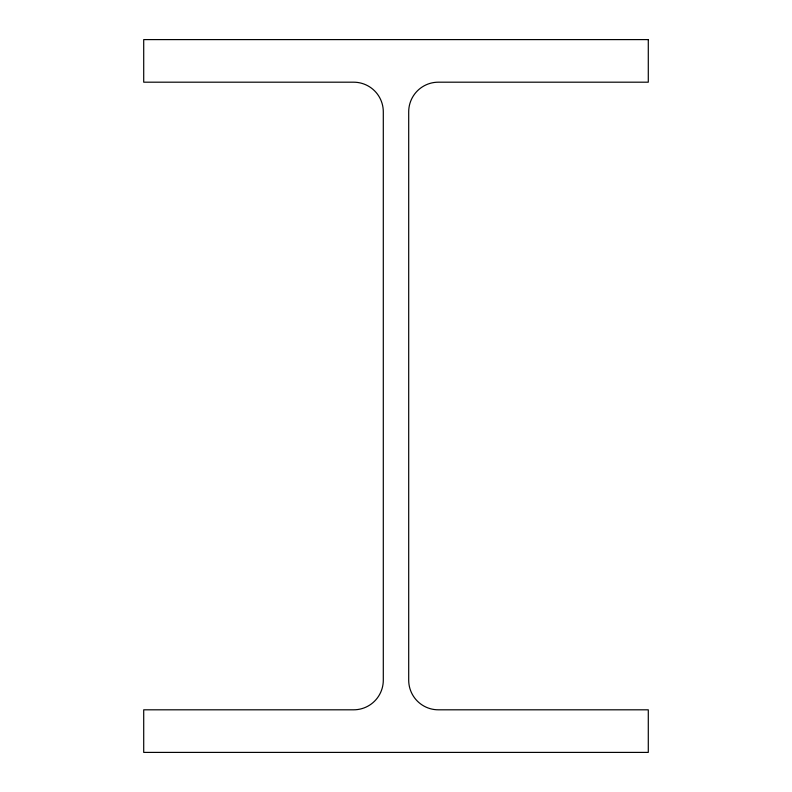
<?xml version="1.0" encoding="UTF-8"?>
<svg xmlns="http://www.w3.org/2000/svg" width="792" height="792" viewBox="0 0 792 792"><rect width="100%" height="100%" fill="white"/><g stroke="black" fill="none" stroke-linecap="round" stroke-linejoin="round"><path stroke-width="1.19" d="M648.292 39.6L143.708 39.6L143.708 82.19L353.658 82.19A29.641 29.641 0 0 1 383.298 111.83L383.298 680.17A29.641 29.641 0 0 1 353.658 709.81L143.708 709.81L143.708 752.4L648.292 752.4L648.292 709.81L438.342 709.81A29.641 29.641 0 0 1 408.702 680.17L408.702 111.83A29.641 29.641 0 0 1 438.342 82.19L648.292 82.19L648.292 39.6"/></g></svg>
